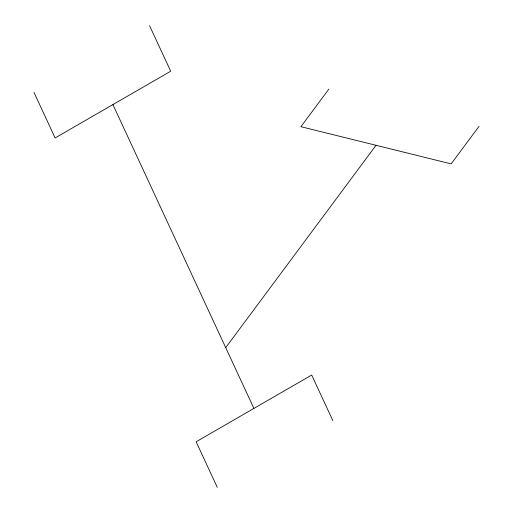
<?xml version="1.0" encoding="UTF-8"?>
<svg xmlns="http://www.w3.org/2000/svg" width="513" height="513" viewBox="0 0 513 513"><rect width="100%" height="100%" fill="white"/><g stroke="black" fill="none" stroke-linecap="round" stroke-linejoin="round"><path stroke-width="0.77" d="M328.82 89.14L300.926 126.698L451.139 163.891L479.033 126.339M225.714 347.647L376.029 145.294M149.539 25.65L170.694 71.224L55.122 137.952L33.967 92.372M332.854 420.628L311.699 375.048L196.126 441.776L217.281 487.35M112.905 104.588L253.916 408.412"/></g></svg>
